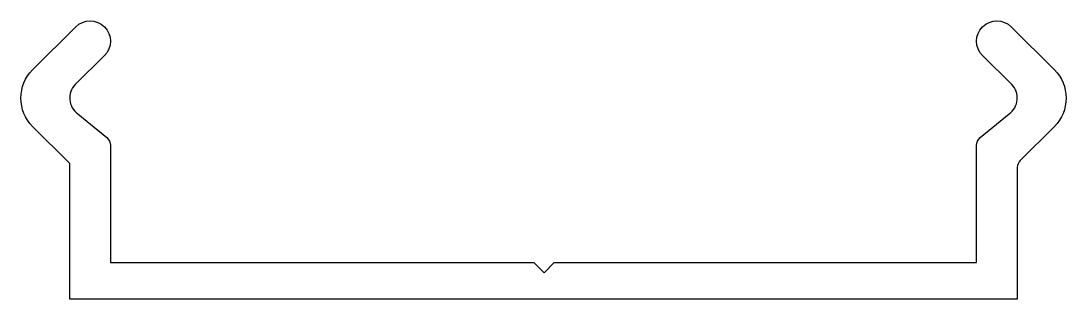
# Model space of a CAD drawing. Extents: x 145.9 to 197.3, y 233 to 246.7.
import ezdxf

# ---------------------------------------------------------------- set-up
doc = ezdxf.new("R2010")
doc.units = 0
doc.layers.add('ANA', color=220, linetype='CONTINUOUS')

msp = doc.modelspace()

# ---------------------------------------------------------------- linework, layer by layer
at = {"layer": 'ANA'}
msp.add_lwpolyline([(171.137, 234.788), (171.637, 234.288), (172.137, 234.788), (192.907, 234.788), (192.907, 240.557, -0.223058), (193.088, 240.941), (194.5, 242.114, 0.469476), (194.633, 243.548), (193.2, 244.981, -1), (194.614, 246.395), (196.73, 244.28, -0.414214), (196.73, 241.493), (195.054, 239.816, 0.198912), (194.907, 239.463), (194.907, 232.988), (171.637, 232.988), (148.306, 232.988), (148.306, 239.67), (146.483, 241.493, -0.414214), (146.483, 244.28), (148.599, 246.395, -1), (150.013, 244.981), (148.58, 243.548, 0.469476), (148.713, 242.114), (150.125, 240.941, -0.223058), (150.306, 240.557), (150.306, 234.788)], format="xyb", close=True, dxfattribs=at)

doc.saveas('drawing.dxf')
